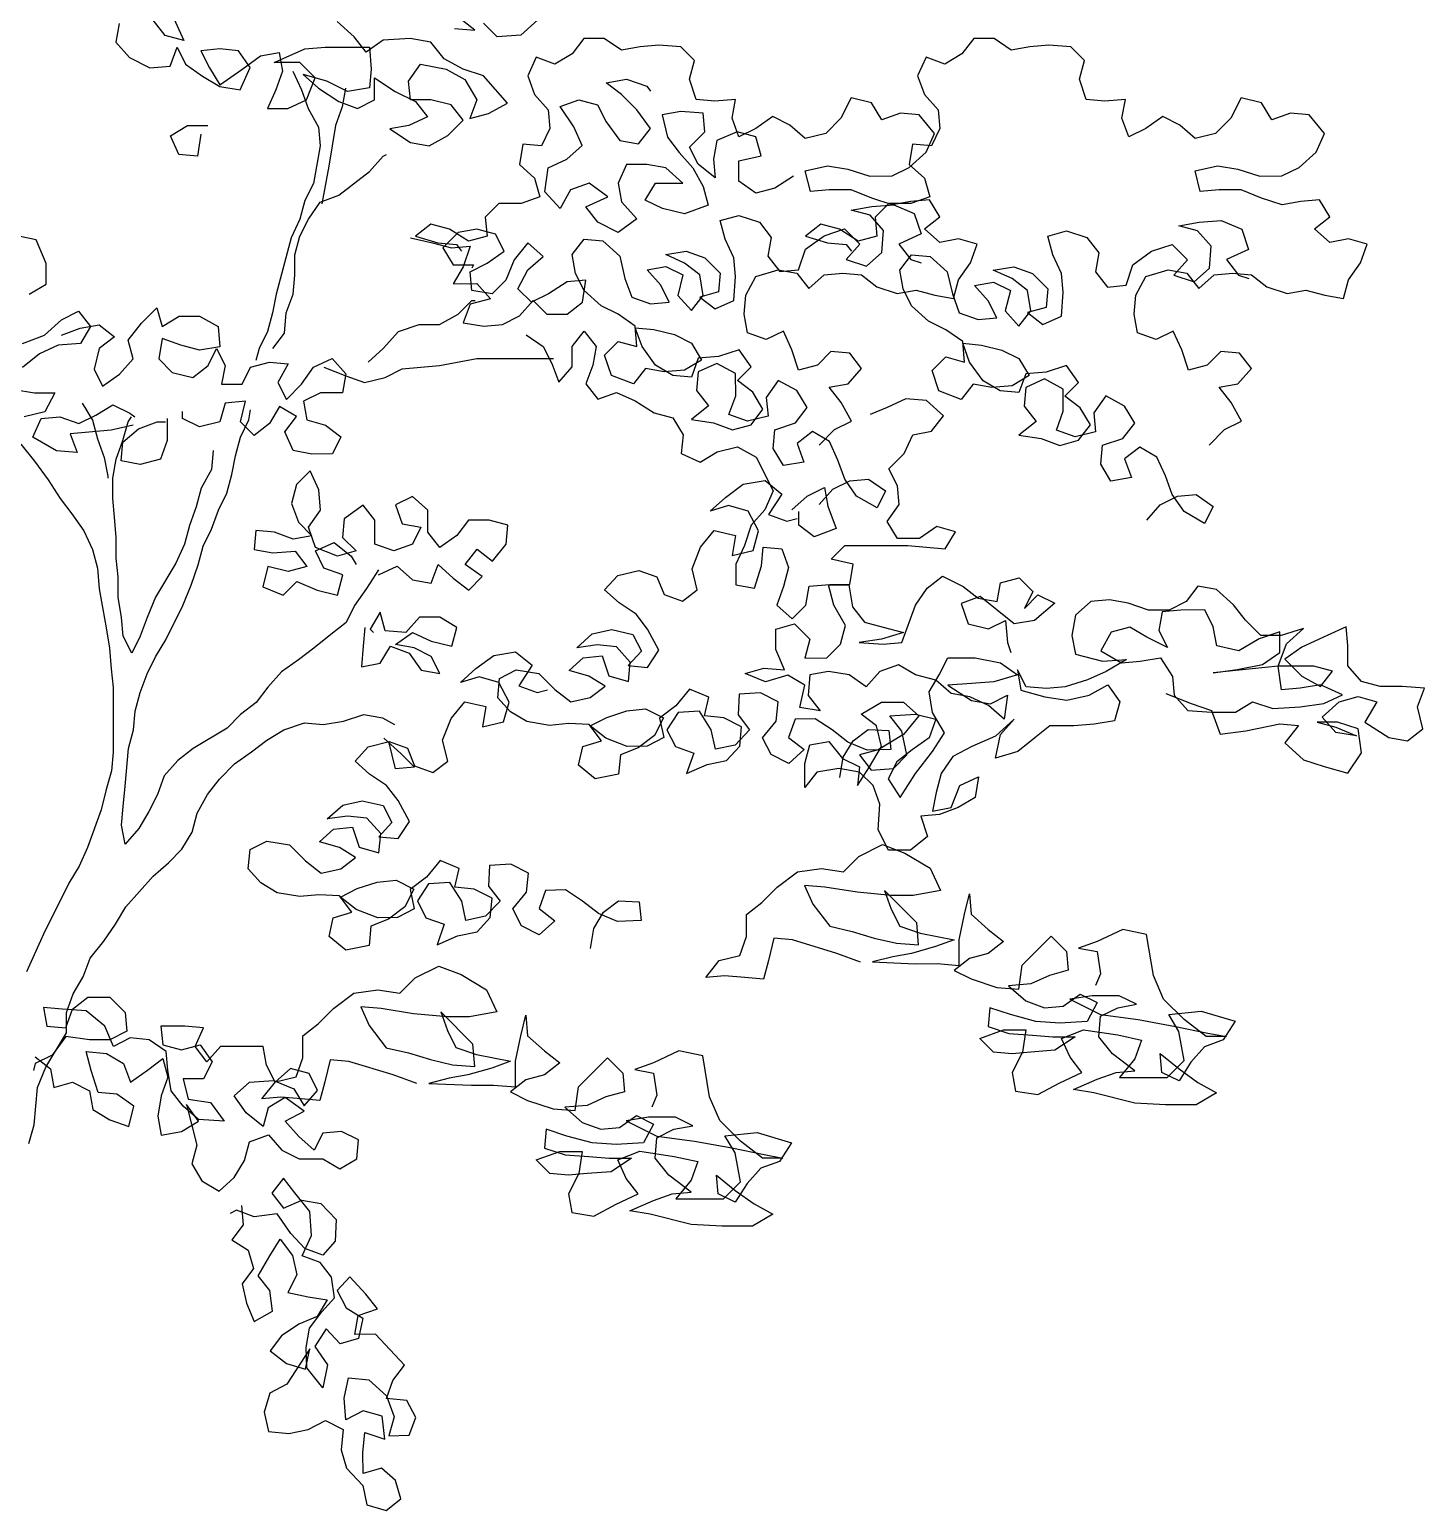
# Model space of a CAD drawing. Extents: x -152 to 3582, y 5293 to 11715.
# Drawn here: x 1895 to 3582, y 8119 to 9910 of the extents above; entities that cross this region are included whole.
import ezdxf

# ---------------------------------------------------------------- set-up
doc = ezdxf.new("R2010")
doc.units = 0
doc.header["$LTSCALE"] = 150
doc.header["$MEASUREMENT"] = 0
doc.layers.get('0').update_dxf_attribs({"linetype": 'CONTINUOUS'})

msp = doc.modelspace()

# ---------------------------------------------------------------- linework, layer by layer
for points in [[(2003.1, 9917.6), (1999, 9894.9), (2015.5, 9876.4), (2040.2, 9864), (2064.9, 9866.1), (2073.1, 9888.8), (2083.4, 9868.2), (2104, 9853.8), (2124.6, 9841.5), (2149.4, 9837.4), (2161.7, 9864.2), (2147.2, 9884.7), (2124.6, 9886.8), (2101.9, 9884.7), (2112.3, 9864.1), (2124.6, 9843.5), (2151.4, 9862.1), (2174, 9878.6), (2196.7, 9882.7), (2200.8, 9860.1), (2192.6, 9837.4), (2182.3, 9814.8), (2207, 9814.8), (2229.7, 9825.1), (2240, 9851.9), (2221.4, 9870.4), (2190.5, 9870.4), (2227.6, 9886.9), (2252.3, 9889), (2305.8, 9889), (2307.9, 9862.2), (2305.9, 9839.6), (2279.1, 9835.4), (2254.4, 9847.8), (2225.5, 9856), (2244.1, 9839.5), (2268.8, 9823.1), (2291.5, 9814.9), (2312.1, 9825.2), (2312, 9851.9), (2336.8, 9835.5), (2361.5, 9823.2), (2375.9, 9804.6), (2353.3, 9794.3), (2330.6, 9790.2), (2355.3, 9773.7), (2378, 9769.6), (2400.6, 9782), (2419.2, 9800.6), (2404.7, 9819.1), (2380, 9825.2), (2355.3, 9825.2), (2353.2, 9847.9), (2367.6, 9868.5), (2398.5, 9862.3), (2421.2, 9850), (2435.6, 9825.3), (2427.4, 9802.6), (2450, 9808.8), (2472.7, 9821.2), (2443.8, 9854.1), (2419.1, 9862.3), (2396.4, 9874.7), (2379.9, 9895.2), (2355.2, 9899.3), (2322.3, 9897.3), (2301.7, 9882.8), (2287.3, 9901.3), (2266.7, 9919.9)], [(2069, 9923.8), (2081.3, 9897), (2058.7, 9903.2), (2044.2, 9921.7)], [(2408.8, 9911.7), (2433.5, 9909.7), (2414.9, 9924.1)], [(2509.7, 9922.1), (2489.1, 9903.6), (2460.3, 9901.5), (2443.8, 9918)], [(2849.9, 9407.6), (2868.4, 9426.2), (2889, 9436.5), (2876.7, 9459.1), (2862.2, 9477.6), (2884.9, 9481.8), (2901.3, 9500.3), (2886.9, 9518.8), (2864.2, 9520.9), (2847.8, 9504.4), (2825.1, 9498.2), (2816.9, 9522.9), (2806.6, 9545.5), (2786, 9535.2), (2763.3, 9543.4), (2759.2, 9566.1), (2761.2, 9588.8), (2773.5, 9611.4), (2800.3, 9619.7), (2823, 9615.6), (2837.4, 9597.1), (2855.9, 9613.6), (2878.6, 9615.6), (2901.2, 9613.6), (2919.8, 9599.2), (2944.5, 9591), (2967.1, 9595.1), (2989.8, 9589), (3012.5, 9584.9), (3018.6, 9607.5), (3033, 9628.1), (3041.2, 9650.8), (3018.6, 9656.9), (2995.9, 9652.8), (2977.4, 9669.3), (2995.9, 9683.7), (2983.5, 9704.3), (2960.9, 9702.2), (2938.2, 9698.1), (2913.5, 9706.3), (2888.8, 9716.5), (2862, 9716.5), (2839.3, 9714.4), (2833.1, 9739.2), (2859.9, 9745.4), (2884.6, 9741.3), (2911.4, 9733), (2938.2, 9733.1), (2958.8, 9743.4), (2979.3, 9761.9), (2989.6, 9784.6), (2971.1, 9807.2), (2948.4, 9809.3), (2925.8, 9801), (2913.4, 9821.6), (2888.7, 9827.8), (2876.3, 9803), (2857.8, 9784.5), (2833.1, 9778.3), (2814.6, 9794.7), (2794, 9805), (2773.4, 9790.6), (2752.8, 9780.3), (2744.5, 9802.9), (2748.6, 9825.6), (2723.9, 9823.5), (2701.3, 9825.5), (2693, 9850.2), (2699.2, 9872.9), (2682.7, 9889.3), (2655.9, 9891.4), (2633.3, 9889.3), (2610.6, 9885.2), (2590, 9899.6), (2565.3, 9899.5), (2550.9, 9881), (2530.3, 9868.6), (2507.6, 9876.8), (2497.4, 9854.2), (2505.6, 9831.5), (2522.1, 9813), (2524.2, 9790.4), (2513.9, 9769.7), (2491.3, 9771.8), (2487.2, 9747.1), (2505.7, 9730.6), (2511.9, 9708), (2489.3, 9699.7), (2462.5, 9699.7), (2446, 9683.2), (2448.1, 9660.5), (2425.5, 9654.3), (2402.8, 9668.7), (2380.1, 9674.9), (2361.6, 9660.5), (2388.4, 9652.2), (2411.1, 9650.2), (2417.2, 9642)], [(3321.7, 9407.6), (3340.2, 9426.2), (3360.8, 9436.5), (3348.4, 9459.1), (3334, 9477.6), (3356.6, 9481.8), (3373.1, 9500.3), (3358.6, 9518.8), (3336, 9520.9), (3319.5, 9504.4), (3296.9, 9498.2), (3288.6, 9522.9), (3278.3, 9545.5), (3257.7, 9535.2), (3235.1, 9543.4), (3230.9, 9566.1), (3233, 9588.8), (3245.3, 9611.4), (3272.1, 9619.7), (3294.7, 9615.6), (3309.2, 9597.1), (3327.7, 9613.6), (3350.3, 9615.6), (3373, 9613.6), (3391.5, 9599.2), (3416.2, 9591), (3438.9, 9595.1), (3461.6, 9589), (3484.2, 9584.9), (3490.4, 9607.5), (3504.8, 9628.1), (3513, 9650.8), (3490.3, 9656.9), (3467.7, 9652.8), (3449.1, 9669.3), (3467.6, 9683.7), (3455.3, 9704.3), (3432.6, 9702.2), (3410, 9698.1), (3385.2, 9706.3), (3360.5, 9716.5), (3333.8, 9716.5), (3311.1, 9714.4), (3304.9, 9739.2), (3331.7, 9745.4), (3356.4, 9741.3), (3383.2, 9733), (3409.9, 9733.1), (3430.5, 9743.4), (3451.1, 9761.9), (3461.4, 9784.6), (3442.8, 9807.2), (3420.2, 9809.3), (3397.5, 9801), (3385.1, 9821.6), (3360.4, 9827.8), (3348.1, 9803), (3329.6, 9784.5), (3304.9, 9778.3), (3286.3, 9794.7), (3265.7, 9805), (3245.1, 9790.6), (3224.6, 9780.3), (3216.3, 9802.9), (3220.4, 9825.6), (3195.7, 9823.5), (3173, 9825.5), (3164.8, 9850.2), (3170.9, 9872.9), (3154.4, 9889.3), (3127.7, 9891.4), (3105, 9889.3), (3082.4, 9885.2), (3061.8, 9899.6), (3037, 9899.5), (3022.6, 9881), (3002.1, 9868.6), (2979.4, 9876.8), (2969.1, 9854.2), (2977.4, 9831.5), (2993.9, 9813), (2996, 9790.4), (2985.7, 9769.7), (2963, 9771.8), (2958.9, 9747.1), (2977.5, 9730.6), (2983.7, 9708), (2961, 9699.7), (2934.3, 9699.7), (2917.8, 9683.2), (2919.9, 9660.5), (2897.2, 9654.3), (2874.6, 9668.7), (2851.9, 9674.9), (2833.4, 9660.5), (2860.2, 9652.2), (2882.8, 9650.2), (2889, 9642)], [(2213.2, 9860.1), (2223.5, 9837.4), (2231.7, 9814.8), (2244.1, 9792.2), (2246.2, 9769.5), (2238, 9724.2), (2227.7, 9703.6), (2221.6, 9680.9), (2211.3, 9658.3), (2192.8, 9590.3), (2188.7, 9567.6), (2182.6, 9545), (2172.3, 9524.4), (2168.2, 9510)], [(2277, 9839.5), (2272.9, 9816.9), (2264.7, 9794.2), (2256.5, 9744.8), (2248.3, 9699.5)], [(2818.7, 9733), (2796.1, 9718.5), (2773.5, 9712.3), (2752.8, 9726.7), (2752.8, 9751.4), (2779.6, 9757.6), (2773.4, 9780.3), (2750.7, 9786.4), (2726, 9776.1), (2721.9, 9753.5), (2724, 9730.8), (2703.4, 9747.3), (2693.1, 9767.9), (2711.6, 9786.4), (2709.5, 9809.1), (2682.7, 9811.1), (2660.1, 9807), (2666.3, 9780.2), (2680.7, 9761.7), (2697.2, 9743.1), (2709.6, 9720.5), (2715.8, 9697.9), (2687, 9687.5), (2660.2, 9693.7), (2639.6, 9704), (2651.9, 9724.6), (2684.9, 9724.6), (2664.3, 9743.1), (2641.6, 9747.2), (2616.9, 9747.2), (2606.6, 9724.5), (2610.8, 9701.9), (2629.3, 9681.3), (2606.7, 9664.8), (2582, 9677.1), (2567.5, 9695.7), (2594.3, 9708), (2571.6, 9724.5), (2549, 9716.2), (2536.6, 9693.6), (2518.1, 9714.1), (2522.2, 9743), (2544.8, 9753.3), (2563.3, 9769.8), (2553, 9792.4), (2536.5, 9817.1), (2559.2, 9825.4), (2581.8, 9819.2), (2592.1, 9798.7), (2608.6, 9776), (2631.3, 9771.9), (2645.7, 9790.5), (2629.2, 9813.1), (2610.7, 9831.6), (2592.1, 9846), (2616.8, 9850.2), (2641.5, 9841.9), (2645.7, 9835.8)], [(2102, 9783.8), (2097.9, 9757), (2075.3, 9759.1), (2065, 9781.7), (2085.6, 9794.1), (2110.3, 9794.1)], [(2188.8, 9524.4), (2203.2, 9542.9), (2205.2, 9567.6), (2213.4, 9590.3), (2215.5, 9613), (2215.4, 9637.7), (2221.6, 9660.3), (2231.9, 9680.9), (2246.3, 9701.5), (2268.9, 9709.8), (2306, 9738.7), (2322.4, 9757.2), (2326.5, 9759.3)], [(2850, 9335.5), (2866.5, 9354.1), (2887, 9364.4), (2909.7, 9366.5), (2930.3, 9352.1), (2920, 9331.5), (2895.3, 9345.9), (2880.9, 9366.4), (2872.6, 9389.1), (2862.3, 9411.7), (2841.7, 9424.1), (2823.2, 9409.6), (2831.4, 9387), (2806.7, 9382.9), (2794.3, 9403.4), (2796.4, 9426.1), (2821.1, 9434.4), (2835.5, 9452.9), (2823.1, 9473.5), (2800.4, 9485.8), (2786, 9465.2), (2788.1, 9442.6), (2763.4, 9436.4), (2740.7, 9444.6), (2749, 9467.2), (2748.9, 9494), (2726.3, 9506.3), (2703.6, 9496), (2701.6, 9473.4), (2716, 9454.9), (2695.4, 9438.4), (2722.2, 9434.3), (2744.9, 9426), (2767.5, 9432.2), (2781.9, 9450.8), (2769.6, 9471.4), (2751, 9485.8), (2767.5, 9502.3), (2753, 9522.8), (2728.3, 9514.6), (2703.6, 9512.5), (2695.4, 9489.8), (2672.7, 9491.9), (2652.1, 9504.2), (2635.6, 9526.9), (2627.4, 9549.5), (2650, 9547.5), (2674.8, 9541.3), (2695.4, 9531), (2707.7, 9510.4), (2687.2, 9498.1), (2662.4, 9496), (2639.8, 9500.1), (2625.4, 9481.5), (2598.6, 9491.8), (2590.3, 9516.5), (2606.8, 9533), (2629.5, 9526.8), (2627.4, 9551.6), (2606.8, 9566), (2586.2, 9576.2), (2565.6, 9594.7), (2555.2, 9615.3), (2551.1, 9638), (2565.5, 9656.5), (2588.2, 9654.5), (2608.8, 9636), (2615, 9609.2), (2623.2, 9586.6), (2645.9, 9578.3), (2668.5, 9580.4), (2658.2, 9601), (2641.7, 9619.5), (2664.4, 9623.7), (2685, 9613.4), (2678.8, 9588.7), (2695.3, 9570.2), (2709.7, 9588.7), (2705.6, 9613.4), (2687, 9627.8), (2664.4, 9638.1), (2689.1, 9642.2), (2711.7, 9634), (2730.3, 9615.5), (2728.3, 9592.8), (2705.6, 9586.6), (2724.2, 9572.2), (2746.8, 9582.6), (2748.8, 9611.4), (2746.8, 9634), (2736.4, 9656.7), (2730.2, 9679.3), (2752.9, 9685.5), (2777.6, 9677.3), (2792, 9658.8), (2787.9, 9636.1), (2802.4, 9617.6), (2825, 9619.7), (2833.2, 9644.4), (2855.9, 9660.9), (2880.6, 9669.2), (2899.1, 9650.7), (2882.7, 9632.1), (2907.4, 9623.9), (2925.9, 9640.4), (2927.9, 9667.2), (2911.5, 9685.7), (2888.8, 9691.8), (2913.5, 9696), (2940.3, 9698.1), (2965, 9687.8), (2973.3, 9663.1), (2946.5, 9650.7), (2960.9, 9632.2), (2973.3, 9628.1)], [(3246.3, 9316.7), (3262.7, 9335.2), (3283.3, 9345.6), (3306, 9347.6), (3326.6, 9333.2), (3316.3, 9312.6), (3291.6, 9327), (3277.1, 9347.6), (3268.9, 9370.3), (3258.6, 9392.9), (3237.9, 9405.2), (3219.4, 9390.8), (3227.7, 9368.2), (3203, 9364), (3190.6, 9384.6), (3192.6, 9407.3), (3217.3, 9415.5), (3231.7, 9434.1), (3219.4, 9454.6), (3196.7, 9467), (3182.3, 9446.4), (3184.4, 9423.7), (3159.7, 9417.5), (3137, 9425.7), (3145.2, 9448.4), (3145.2, 9475.2), (3122.5, 9487.5), (3099.9, 9477.2), (3097.9, 9454.5), (3112.3, 9436), (3091.7, 9419.5), (3118.5, 9415.4), (3141.2, 9407.2), (3163.8, 9413.4), (3178.2, 9432), (3165.8, 9452.5), (3147.3, 9466.9), (3163.7, 9483.4), (3149.3, 9504), (3124.6, 9495.7), (3099.9, 9493.7), (3091.7, 9471), (3069, 9473), (3048.4, 9485.4), (3031.9, 9508), (3023.7, 9530.7), (3046.3, 9528.6), (3071, 9522.5), (3091.6, 9512.2), (3104, 9491.6), (3083.4, 9479.2), (3058.7, 9477.2), (3036.1, 9481.2), (3021.7, 9462.7), (2994.9, 9473), (2986.6, 9497.7), (3003.1, 9514.2), (3025.7, 9508), (3023.7, 9532.7), (3003.1, 9547.1), (2982.4, 9557.4), (2961.8, 9575.9), (2951.5, 9596.5), (2947.4, 9619.1), (2961.8, 9637.7), (2984.4, 9635.7), (3005, 9617.1), (3011.2, 9590.4), (3019.5, 9567.7), (3042.2, 9559.5), (3064.8, 9561.6), (3054.5, 9582.2), (3038, 9600.7), (3060.7, 9604.8), (3081.3, 9594.6), (3075.1, 9569.8), (3091.6, 9551.3), (3106, 9569.9), (3101.9, 9594.6), (3083.3, 9609), (3060.6, 9619.2), (3085.4, 9623.4), (3108, 9615.2), (3126.6, 9596.7), (3124.5, 9574), (3101.9, 9567.8), (3120.4, 9553.4), (3143.1, 9563.7), (3145.1, 9592.6), (3143, 9615.2), (3132.7, 9637.8), (3126.5, 9660.5), (3149.2, 9666.7), (3173.9, 9658.5), (3188.3, 9640), (3184.2, 9617.3), (3198.6, 9598.8), (3221.3, 9600.9), (3229.5, 9625.6), (3252.1, 9642.1), (3276.9, 9650.3), (3295.4, 9631.8), (3278.9, 9613.3), (3303.7, 9605.1), (3322.2, 9621.5), (3324.2, 9648.3), (3307.7, 9666.8), (3285.1, 9673), (3309.8, 9677.1), (3336.5, 9679.2), (3361.3, 9668.9), (3369.5, 9644.2), (3342.8, 9631.9), (3357.2, 9613.3), (3369.6, 9609.2)], [(1894.2, 9590), (1914.8, 9602.4), (1914.8, 9627.1), (1902.4, 9655.9), (1873.6, 9662.1)], [(2355.5, 9658.4), (2382.2, 9652.2), (2404.9, 9646.1), (2427.5, 9648.2), (2419.3, 9623.4), (2407, 9602.8), (2435.8, 9602.9), (2452.3, 9584.3), (2427.6, 9578.1), (2419.4, 9555.5), (2444.1, 9551.4), (2466.8, 9553.5), (2487.3, 9563.8), (2503.8, 9582.3), (2520.3, 9565.9), (2545, 9565.9), (2563.5, 9580.3), (2567.6, 9607.1), (2545, 9605), (2522.3, 9590.6), (2501.7, 9580.3), (2485.2, 9596.7), (2497.6, 9619.4), (2516.1, 9635.9), (2497.6, 9652.3), (2481.1, 9631.7), (2470.8, 9607), (2454.4, 9590.5), (2429.6, 9594.6), (2427.6, 9617.3), (2448.2, 9627.6), (2468.7, 9642), (2458.4, 9662.6), (2435.8, 9668.8), (2413.1, 9664.6), (2394.6, 9646.1), (2407, 9625.5), (2431.7, 9625.5), (2429.6, 9621.4)], [(1886, 9530.3), (1912.8, 9540.6), (1933.4, 9559.2), (1954, 9569.5), (1968.4, 9551), (1956.1, 9530.4), (1929.3, 9528.3), (1906.6, 9518), (1886.1, 9501.5)], [(1933.4, 9540.6), (1956, 9548.9), (1978.7, 9553), (1997.2, 9538.6), (1978.7, 9524.2), (1972.6, 9499.5), (1982.9, 9478.9), (2003.5, 9493.3), (2019.9, 9511.9), (2013.7, 9534.5), (2030.2, 9555.1), (2048.7, 9573.7), (2054.9, 9551), (2075.5, 9563.4), (2100.2, 9563.4), (2122.8, 9551.1), (2124.9, 9526.4), (2100.2, 9522.2), (2077.6, 9528.4), (2054.9, 9536.6), (2050.8, 9511.9), (2067.3, 9495.4), (2092, 9489.3), (2110.5, 9503.7), (2120.8, 9524.3), (2131.1, 9503.7), (2127, 9481.1), (2151.7, 9481.1), (2162, 9501.7), (2184.7, 9507.9), (2207.3, 9505.9), (2195, 9483.2), (2205.3, 9462.6), (2223.8, 9481.2), (2238.2, 9501.8), (2260.9, 9512.1), (2277.3, 9493.6), (2273.2, 9470.9), (2246.5, 9470.9), (2225.9, 9460.6), (2230, 9437.9), (2252.7, 9431.8), (2271.2, 9417.4), (2261, 9396.8), (2236.2, 9396.7), (2213.6, 9400.8), (2203.3, 9423.5), (2217.7, 9442), (2197.1, 9454.4), (2184.7, 9433.8), (2166.2, 9419.3), (2149.7, 9435.8), (2155.9, 9460.5), (2131.2, 9458.4), (2125, 9435.8), (2100.3, 9429.6), (2079.7, 9439.9), (2079.7, 9448.1)], [(2304.1, 9508), (2322.6, 9524.5), (2341.1, 9545.1), (2365.8, 9553.4), (2390.6, 9553.4), (2413.2, 9565.8), (2429.7, 9582.3), (2433.8, 9582.3)], [(2495.6, 9541.1), (2516.2, 9526.7), (2526.5, 9506.2), (2534.8, 9483.5), (2551.2, 9502.1), (2551.2, 9526.8), (2565.6, 9545.3), (2580, 9526.8), (2575.9, 9504.1), (2567.7, 9481.5), (2582.2, 9463), (2604.8, 9471.2), (2627.5, 9460.9), (2650.1, 9446.6), (2672.8, 9440.4), (2685.2, 9419.8), (2683.1, 9397.2), (2705.8, 9386.9), (2726.4, 9399.3), (2751.1, 9405.5), (2773.7, 9393.1), (2794.4, 9352), (2784.1, 9329.3), (2767.6, 9310.7), (2759.4, 9286), (2749.2, 9263.4), (2749.2, 9238.6), (2771.8, 9234.6), (2780, 9261.3), (2782.1, 9284), (2804.7, 9281.9), (2813, 9259.3), (2806.8, 9236.6), (2798.6, 9214), (2817.2, 9197.5), (2833.6, 9214), (2837.7, 9236.7), (2862.4, 9238.8), (2887.2, 9238.8), (2891.2, 9263.5), (2864.5, 9269.6), (2880.9, 9286.1), (2957.1, 9286.2), (3002.4, 9282.1), (3014.8, 9302.7), (2992.1, 9308.9), (2971.5, 9294.5), (2944.8, 9294.4), (2932.4, 9315), (2946.8, 9335.6), (2944.7, 9358.3), (2934.4, 9378.9), (2952.9, 9397.4), (2963.2, 9420.1), (2985.8, 9424.2), (3000.2, 9442.8), (2979.6, 9461.3), (2954.9, 9463.3), (2932.3, 9453), (2911.7, 9444.7)], [(2250.6, 9501.8), (2277.3, 9491.5), (2300, 9483.3), (2324.7, 9489.5), (2345.3, 9499.8), (2390.6, 9504), (2435.9, 9512.3), (2528.6, 9512.3)], [(1875.8, 9474.7), (1900.5, 9470.6), (1925.2, 9470.6), (1912.9, 9447.9), (1888.2, 9441.7)], [(2020, 9431.6), (1993.2, 9425.4), (1943.8, 9421.2), (1952.1, 9398.5), (1927.3, 9400.6), (1898.5, 9417), (1908.8, 9439.7), (1931.4, 9441.8), (1954.1, 9433.6), (1974.7, 9443.9), (1995.2, 9456.3), (2015.9, 9446), (2022, 9441.9)], [(1958.2, 9458.3), (1970.6, 9437.7), (1976.8, 9415), (1985, 9392.4), (1989.1, 9369.8), (1989.2, 9367.7)], [(2116.8, 9400.8), (2114.8, 9378.1), (2102.4, 9355.4), (2096.3, 9332.8), (2088.1, 9310.1), (2081.9, 9287.5), (2071.6, 9264.8), (2046.9, 9223.6), (2036.7, 9198.9), (2028.5, 9176.2), (2018.2, 9155.6), (2007.9, 9176.2), (2005.8, 9198.8), (2001.6, 9223.5), (2001.6, 9248.3), (1999.5, 9270.9), (1999.5, 9295.6), (1997.4, 9320.3), (1995.4, 9343), (1995.3, 9367.7), (1999.4, 9390.4), (2007.6, 9413), (2013.8, 9435.7), (2017.9, 9441.9)], [(2316.7, 9256.8), (2302.3, 9234.1), (2287.9, 9213.5), (2277.6, 9192.9), (2259.1, 9178.5), (2238.5, 9162), (2220, 9147.6), (2199.4, 9133.1), (2183, 9114.6), (2168.6, 9096), (2150, 9081.6), (2133.6, 9065.1), (2092.4, 9040.3), (2073.9, 9025.9), (2057.4, 9007.4), (2049.2, 8984.7), (2038.9, 8964.1), (2026.6, 8943.5), (2010.2, 8924.9), (2006, 8947.6), (2008, 8970.3), (2010.1, 8995), (2014.2, 9040.3), (2020.3, 9062.9), (2022.4, 9085.6), (2028.5, 9108.2), (2036.7, 9130.9), (2047, 9151.5), (2059.3, 9172.1), (2079.9, 9213.3), (2090.2, 9238), (2098.4, 9262.8), (2104.6, 9285.4), (2114.8, 9306), (2123, 9328.7), (2133.3, 9349.3), (2139.5, 9371.9), (2143.6, 9394.6), (2149.7, 9417.3), (2160, 9437.9), (2162.1, 9450.2)], [(2061.2, 9439.8), (2061.2, 9413.1), (2053, 9390.4), (2028.3, 9384.2), (2005.6, 9388.3), (2007.6, 9411), (2026.2, 9427.4), (2048.8, 9435.7), (2059.1, 9435.7)], [(1884.1, 9408.8), (1900.6, 9388.2), (1917.1, 9365.6), (1931.5, 9342.9), (1945.9, 9324.4), (1960.4, 9303.8), (1970.7, 9281.2), (1976.9, 9258.5), (1979, 9233.8), (1983.1, 9209.1), (1987.3, 9186.5), (1991.4, 9161.8), (1993.5, 9137), (1995.6, 9114.4), (1995.6, 9036.1), (1993.6, 9013.5), (1987.4, 8990.8), (1981.3, 8966.1), (1964.8, 8920.8), (1954.6, 8898.1), (1942.2, 8877.5), (1911.4, 8815.7), (1890.8, 8770.4)], [(2316.7, 9250.6), (2339.3, 9260.9), (2357.9, 9244.5), (2380.5, 9240.4), (2388.8, 9263), (2407.3, 9246.6), (2425.9, 9232.2), (2442.3, 9248.7), (2421.7, 9263.1), (2436.1, 9281.6), (2454.7, 9267.2), (2471.1, 9287.8), (2473.2, 9310.5), (2450.5, 9316.6), (2425.8, 9316.6), (2411.4, 9298.1), (2390.8, 9283.6), (2376.4, 9302.1), (2376.3, 9328.9), (2357.8, 9345.4), (2337.2, 9335.1), (2345.5, 9312.4), (2368.1, 9308.3), (2357.9, 9287.7), (2335.2, 9279.5), (2312.5, 9287.7), (2312.5, 9316.5), (2298.1, 9335), (2275.4, 9318.5), (2273.4, 9295.9), (2289.9, 9279.4), (2267.3, 9273.2), (2240.5, 9283.5), (2232.2, 9308.2), (2246.6, 9328.8), (2244.5, 9353.5), (2234.2, 9376.2), (2217.7, 9359.7), (2211.6, 9337), (2219.8, 9314.4), (2236.3, 9297.9), (2213.7, 9293.8), (2191, 9302), (2168.4, 9304), (2166.3, 9281.4), (2189, 9277.3), (2215.8, 9279.3), (2230.2, 9260.8), (2207.5, 9254.6), (2182.8, 9260.8), (2176.7, 9236.1), (2201.4, 9225.8), (2217.9, 9242.3), (2242.6, 9232), (2267.3, 9225.9), (2273.5, 9250.6), (2250.8, 9258.8), (2240.5, 9279.4), (2263.1, 9289.7), (2283.7, 9273.2), (2289.9, 9262.9)], [(2875.1, 9005.5), (2879.1, 9030), (2891, 9049.7), (2909.1, 9063.5), (2934.2, 9062.3), (2936.5, 9039.4), (2907.9, 9038.4), (2884.7, 9048.1), (2865.7, 9062.9), (2844.9, 9076.5), (2820.8, 9076), (2812.9, 9053.9), (2831.9, 9039.1), (2813.2, 9022.5), (2791.8, 9033.3), (2781.4, 9053.5), (2797.9, 9073.7), (2800.2, 9097.1), (2778.8, 9107.9), (2753, 9106.2), (2751.8, 9081.1), (2765.7, 9063.1), (2748.1, 9044.6), (2724.5, 9039.5), (2719.4, 9063), (2705.1, 9085.7), (2679.3, 9084), (2665.7, 9063.2), (2676.1, 9043), (2698.1, 9035), (2689.5, 9010.1), (2714.4, 9020.9), (2737.9, 9026), (2753.8, 9043.3), (2756.1, 9066.7), (2734.6, 9077.5), (2711.2, 9079.8), (2716.4, 9102.5), (2693.2, 9112.3), (2676.7, 9092.1), (2656.9, 9077.1), (2662, 9053.6), (2641.8, 9043.2), (2617.8, 9042.7), (2591.7, 9053), (2572.7, 9067.8), (2592.9, 9078.1), (2617.1, 9086.1), (2640, 9088.4), (2661.5, 9077.6), (2650.7, 9056.2), (2630.9, 9041.2), (2609.5, 9032.6), (2607.2, 9009.2), (2579.1, 9003.6), (2558.9, 9020.1), (2564.1, 9042.9), (2586.5, 9049.7), (2571.6, 9069.5), (2546.5, 9070.7), (2523.6, 9068.4), (2496.3, 9073.1), (2476.5, 9085), (2461, 9101.9), (2463.3, 9125.3), (2483.5, 9135.7), (2510.8, 9131), (2530.3, 9111.7), (2549.4, 9096.9), (2573, 9102.1), (2591, 9115.9), (2571.3, 9127.8), (2547.5, 9134.7), (2564.4, 9150.3), (2587.3, 9152.6), (2595.3, 9128.4), (2619.1, 9121.5), (2621.4, 9144.9), (2604.7, 9163.6), (2581.4, 9165.8), (2556.7, 9162.4), (2575.4, 9179.1), (2599, 9184.3), (2624.5, 9178.5), (2634.9, 9158.2), (2619, 9140.9), (2642.4, 9138.6), (2656.1, 9159.4), (2642.4, 9184.9), (2628.6, 9203), (2607.8, 9216.6), (2590.4, 9232.5), (2606.3, 9249.8), (2631.6, 9256), (2653.7, 9248.1), (2662.3, 9226.7), (2684.4, 9218.7), (2702.4, 9232.6), (2696.2, 9257.9), (2706.5, 9283.9), (2723, 9304.1), (2748.6, 9298.3), (2744.6, 9273.8), (2769.9, 9280.1), (2776.7, 9303.9), (2764.2, 9327.6), (2740.3, 9334.5), (2717.9, 9327.6), (2736.6, 9344.3), (2758.1, 9360.3), (2784.5, 9364.8), (2804.7, 9348.3), (2788.6, 9323.6), (2810.7, 9315.6), (2823.4, 9318.7)], [(2817, 9329.3), (2835.6, 9345.8), (2856.2, 9356.1), (2860.3, 9333.5), (2870.6, 9306.7), (2843.9, 9296.4), (2825.3, 9310.8), (2825.3, 9327.3)], [(3269.2, 9107.1), (3300.1, 9094.8), (3324.8, 9086.6), (3335.1, 9057.7), (3366, 9061.9), (3407.2, 9070.2), (3429.8, 9068.1), (3413.4, 9047.5), (3436.1, 9026.9), (3460.8, 9018.7), (3489.6, 9010.5), (3506.1, 9035.2), (3501.9, 9064.1), (3477.2, 9072.3), (3452.5, 9072.3), (3475.1, 9066.1), (3499.9, 9055.8), (3475.2, 9059.9), (3458.7, 9078.4), (3479.2, 9097), (3501.9, 9103.2), (3524.5, 9097), (3510.1, 9072.3), (3539, 9053.8), (3561.7, 9049.7), (3580.2, 9064.1), (3574, 9090.9), (3582.2, 9113.6), (3555.4, 9115.6), (3528.6, 9115.6), (3506, 9121.7), (3489.5, 9140.3), (3489.5, 9165), (3487.4, 9187.6), (3464.7, 9177.3), (3433.9, 9162.9), (3413.3, 9148.4), (3433.9, 9127.8), (3456.6, 9115.5), (3471, 9134.1), (3448.3, 9140.2), (3405.1, 9140.2), (3326.8, 9131.9), (3355.6, 9136), (3386.5, 9142.2), (3407.1, 9156.7), (3407.1, 9181.4), (3382.4, 9173.1), (3357.7, 9158.7), (3330.9, 9164.8), (3326.8, 9187.5), (3316.4, 9208.1), (3287.6, 9208), (3265, 9205.9), (3260.9, 9183.3), (3271.2, 9162.7), (3246.5, 9175), (3225.9, 9187.4), (3203.2, 9181.2), (3190.9, 9158.5), (3215.6, 9144.1), (3238.2, 9146.2), (3263, 9150.3), (3277.4, 9127.7), (3279.5, 9105.1), (3296, 9086.5), (3324.8, 9084.5), (3353.6, 9084.5), (3374.2, 9096.9), (3398.9, 9088.7), (3431.9, 9090.8), (3460.7, 9094.9), (3483.3, 9105.2), (3456.6, 9117.6), (3431.9, 9113.4), (3409.2, 9111.3), (3405.1, 9140.2), (3415.3, 9167), (3435.9, 9185.5), (3409.1, 9177.2), (3384.4, 9177.2), (3365.9, 9195.7), (3351.4, 9214.3), (3330.8, 9232.8), (3308.2, 9236.9), (3293.8, 9218.3), (3273.2, 9208), (3248.5, 9208), (3223.8, 9216.2), (3201.1, 9220.3), (3178.5, 9218.2), (3159.9, 9201.7), (3155.8, 9177), (3160, 9154.4), (3192.9, 9146.2), (3221.8, 9148.2), (3197.1, 9133.8), (3174.4, 9123.5), (3147.7, 9115.2), (3125, 9113.1), (3100.3, 9115.2), (3090, 9135.8), (3094.1, 9111.1), (3123, 9102.8), (3149.7, 9098.8), (3176.5, 9105), (3199.1, 9117.3), (3213.6, 9096.8), (3207.4, 9074.1), (3182.7, 9070), (3158, 9067.9), (3129.2, 9067.8), (3110.7, 9053.4), (3090.1, 9036.9), (3063.3, 9028.7), (3069.5, 9057.5), (3085.9, 9076), (3063.3, 9055.4), (3034.5, 9043), (3011.8, 9030.7), (2997.4, 9010.1), (2991.3, 8987.4), (2987.2, 8964.7), (3009.8, 8968.9), (3020.1, 8995.7), (3042.7, 9006), (3038.6, 8981.3), (3018.1, 8968.9), (2995.4, 8960.6), (2972.8, 8958.6), (2981, 8933.9), (2960.4, 8917.4), (2933.7, 8917.3), (2921.3, 8942), (2923.3, 8972.9), (2915.1, 8995.6), (2898.6, 9012), (2873.9, 9016.1), (2847.1, 9012), (2832.7, 8993.4), (2832.7, 9022.3), (2838.8, 9044.9), (2861.5, 9049.1), (2878, 9028.5), (2898.6, 9018.2), (2896.5, 8995.6), (2910.9, 9018.2), (2925.3, 9042.9), (2919.1, 9067.7), (2900.6, 9082.1), (2925.3, 9096.5), (2952, 9096.5), (2970.6, 9080.1), (2952.1, 9057.4), (2921.2, 9038.8), (2898.6, 9032.6), (2913, 9014.1), (2939.8, 9016.2), (2956.2, 9032.7), (2950, 9061.5), (2935.6, 9080), (2966.5, 9082.1), (2991.2, 9076), (2983, 9053.3), (2962.4, 9038.9), (2943.9, 9024.4), (2933.6, 9003.8), (2948, 8981.2), (2966.5, 9010), (2987.1, 9036.8), (3001.5, 9059.5), (2987.1, 9084.2), (2982.9, 9108.9), (2995.3, 9129.5), (3005.5, 9150.1), (3038.5, 9150.1), (3069.4, 9144), (3090, 9129.6), (3061.2, 9121.3), (3034.4, 9119.2), (3005.6, 9117.2), (3034.4, 9098.6), (3057.1, 9094.5), (3077.7, 9104.9), (3073.6, 9076), (3055, 9092.5), (3032.3, 9102.8), (3009.7, 9106.9), (2991.1, 9123.3), (2966.4, 9129.5), (2945.8, 9141.8), (2923.2, 9133.6), (2906.7, 9115), (2886.1, 9129.4), (2861.4, 9133.5), (2838.7, 9129.4), (2836.7, 9104.6), (2851.1, 9086.1), (2826.4, 9090.2), (2832.6, 9117), (2812, 9129.3), (2785.2, 9121.1), (2760.5, 9131.3), (2783.1, 9137.5), (2807.8, 9135.5), (2797.5, 9160.2), (2797.5, 9184.9), (2820.2, 9191.1), (2838.7, 9172.6), (2832.5, 9149.9), (2859.3, 9150), (2875.8, 9166.5), (2881.9, 9189.1), (2867.5, 9213.8), (2861.3, 9238.5), (2886, 9238.5), (2890.2, 9211.8), (2904.6, 9193.3), (2927.2, 9187.1), (2952, 9180.9), (2925.2, 9172.7), (2898.4, 9168.5), (2927.3, 9166.5), (2949.9, 9168.6), (2966.3, 9213.9), (2980.7, 9234.5), (2999.3, 9248.9), (3024, 9236.6), (3042.5, 9222.2), (3065.2, 9218.1), (3069.3, 9240.8), (3091.9, 9247), (3108.4, 9230.5), (3098.2, 9209.9), (3114.6, 9226.4), (3135.2, 9216.1), (3110.5, 9195.5), (3085.8, 9191.4), (3044.6, 9224.3), (3021.9, 9216), (3030.2, 9191.3), (3054.9, 9185.2), (3075.5, 9195.5), (3077.6, 9168.7), (3081.7, 9156.4)], [(2300.3, 9186.8), (2298.2, 9164.1), (2296.2, 9139.4), (2318.9, 9143.5), (2331.2, 9164.1), (2353.9, 9155.9), (2368.3, 9135.3), (2390.9, 9131.2), (2380.6, 9151.8), (2360, 9162.1), (2337.4, 9166.2), (2357.9, 9180.6), (2380.6, 9170.4), (2405.3, 9164.2), (2411.5, 9186.9), (2390.9, 9199.2), (2366.2, 9199.2), (2349.7, 9180.6), (2325, 9182.7), (2318.8, 9205.3), (2306.5, 9184.7), (2310.6, 9180.6)], [(2573.2, 8798.3), (2577.2, 8822.8), (2589.1, 8842.5), (2607.2, 8856.3), (2632.3, 8855.1), (2634.6, 8832.2), (2606, 8831.2), (2582.8, 8840.9), (2563.7, 8855.7), (2542.9, 8869.3), (2518.9, 8868.8), (2511, 8846.7), (2530, 8831.9), (2511.3, 8815.2), (2489.9, 8826), (2479.5, 8846.3), (2496, 8866.5), (2498.3, 8889.8), (2476.9, 8900.6), (2451.1, 8899), (2449.9, 8873.9), (2463.8, 8855.8), (2446.2, 8837.4), (2422.6, 8832.3), (2417.5, 8855.8), (2403.2, 8878.4), (2377.4, 8876.8), (2363.8, 8856), (2374.1, 8835.7), (2396.2, 8827.8), (2387.6, 8802.8), (2412.4, 8813.7), (2436, 8818.8), (2451.8, 8836.1), (2454.1, 8859.5), (2432.7, 8870.3), (2409.3, 8872.6), (2414.4, 8895.3), (2391.3, 8905), (2374.8, 8884.9), (2355, 8869.9), (2360.1, 8846.4), (2339.9, 8836), (2315.9, 8835.5), (2289.8, 8845.8), (2270.8, 8860.6), (2291, 8870.9), (2315.2, 8878.9), (2338.1, 8881.2), (2359.6, 8870.4), (2348.7, 8848.9), (2329, 8834), (2307.6, 8825.4), (2305.3, 8802), (2277.2, 8796.4), (2257, 8812.9), (2262.1, 8835.6), (2284.6, 8842.5), (2269.7, 8862.3), (2244.5, 8863.5), (2221.6, 8861.2), (2194.3, 8865.9), (2174.6, 8877.8), (2159, 8894.7), (2161.3, 8918.1), (2181.6, 8928.4), (2208.9, 8923.8), (2228.4, 8904.4), (2247.5, 8889.7), (2271, 8894.8), (2289.1, 8908.7), (2269.4, 8920.6), (2245.5, 8927.5), (2262.5, 8943), (2285.4, 8945.3), (2293.4, 8921.1), (2317.2, 8914.3), (2319.5, 8937.6), (2302.8, 8956.3), (2279.4, 8958.6), (2254.8, 8955.2), (2273.5, 8971.9), (2297, 8977), (2322.6, 8971.3), (2333, 8951), (2317.1, 8933.7), (2340.5, 8931.4), (2354.1, 8952.2), (2340.5, 8977.7), (2326.6, 8995.7), (2305.8, 9009.4), (2288.5, 9025.2), (2304.4, 9042.6), (2329.7, 9048.8), (2351.7, 9040.8), (2360.4, 9019.5), (2382.4, 9011.5), (2400.5, 9025.3), (2394.3, 9050.6), (2404.6, 9076.7), (2421.1, 9096.8), (2446.7, 9091.1), (2442.6, 9066.6), (2467.9, 9072.8), (2474.8, 9096.7), (2462.2, 9120.4), (2438.4, 9127.3), (2416, 9120.4), (2434.7, 9137.1), (2456.2, 9153.1), (2482.6, 9157.6), (2502.7, 9141.1), (2486.7, 9116.4), (2508.8, 9108.4), (2521.4, 9111.5)], [(1893.9, 8562.4), (1900.1, 8585), (1904.2, 8630.3), (1914.4, 8655), (1939.1, 8696.3), (1939.1, 8721), (1947.3, 8743.6), (1959.6, 8764.2), (1967.9, 8786.9), (1984.3, 8807.5), (1998.7, 8828.1), (2011.1, 8848.7), (2044, 8885.8), (2062.5, 8902.3), (2078.9, 8918.8), (2091.3, 8939.4), (2097.4, 8962.1), (2109.8, 8984.7), (2124.2, 9003.3), (2142.7, 9021.8), (2163.3, 9036.3), (2181.8, 9050.7), (2202.4, 9063.1), (2227.1, 9071.3), (2249.7, 9069.3), (2274.4, 9073.4), (2299.2, 9081.7), (2321.8, 9077.6), (2336.2, 9069.4)], [(2323.1, 9052.9), (2343.7, 9034.4), (2360.2, 9017.9), (2337.5, 9015.9), (2329.2, 9048.8)], [(2900.1, 8782.1), (2871.2, 8792.4), (2817.7, 8808.8), (2795, 8810.9), (2788.8, 8784.1), (2782.7, 8761.4), (2760, 8763.5), (2735.3, 8765.5), (2712.7, 8763.4), (2729.1, 8784), (2753.8, 8790.2), (2762, 8812.9), (2762, 8839.7), (2780.5, 8854.1), (2799.1, 8872.7), (2823.8, 8891.2), (2852.6, 8895.4), (2879.4, 8891.3), (2897.9, 8909.8), (2926.7, 8924.3), (2953.5, 8914), (2984.4, 8895.5), (2996.8, 8868.7), (2963.8, 8862.5), (2937, 8862.5), (2895.9, 8866.6), (2856.7, 8872.7), (2832, 8874.7), (2842.3, 8852.1), (2862.9, 8825.4), (2889.7, 8819.2), (2916.5, 8811), (2943.3, 8804.8), (2970, 8802.8), (2968, 8829.6), (2928.8, 8868.7), (2937.1, 8846), (2947.4, 8825.4), (2972.1, 8817.2), (3013.3, 8809), (2990.6, 8800.8), (2961.8, 8792.5), (2939.2, 8788.4), (2914.5, 8782.2), (2966, 8780.1), (2992.7, 8780.2), (3019.5, 8778.1), (3019.5, 8809), (3025.6, 8839.9), (3031.8, 8864.6), (3033.9, 8839.9), (3054.5, 8821.4), (3073, 8807), (3054.5, 8792.6), (3031.8, 8786.4), (3013.3, 8771.9), (3033.9, 8761.7), (3064.8, 8751.4), (3091.6, 8749.4), (3095.7, 8778.2), (3130.7, 8813.2), (3149.2, 8794.7), (3151.3, 8772.1), (3128.7, 8765.9), (3106, 8755.6), (3079.2, 8753.5), (3099.9, 8735), (3122.5, 8726.7), (3145.2, 8728.8), (3165.7, 8743.3), (3186.3, 8733), (3174, 8710.3), (3141.1, 8708.2), (3112.2, 8710.3), (3081.3, 8718.5), (3056.6, 8726.7), (3054.6, 8704), (3079.3, 8695.8), (3108.1, 8693.8), (3132.8, 8691.7), (3159.6, 8691.8), (3134.9, 8675.3), (3106.1, 8673.2), (3083.4, 8671.1), (3060.8, 8673.1), (3044.3, 8689.6), (3073.1, 8699.9), (3099.9, 8699.9), (3095.8, 8673.2), (3083.5, 8648.4), (3087.6, 8625.8), (3114.4, 8621.7), (3141.1, 8636.1), (3167.9, 8648.5), (3153.5, 8667), (3143.1, 8689.7), (3169.9, 8700), (3211.1, 8693.9), (3239.9, 8687.7), (3231.7, 8665.1), (3213.2, 8642.4), (3270.9, 8642.4), (3291.4, 8663.1), (3285.2, 8698.1), (3272.9, 8718.6), (3312, 8722.8), (3353.2, 8710.5), (3338.8, 8687.8), (3316.1, 8679.6), (3299.7, 8661), (3285.3, 8638.3), (3264.7, 8648.6), (3262.6, 8671.3), (3285.3, 8652.8), (3307.9, 8636.3), (3330.6, 8624), (3305.9, 8609.5), (3268.8, 8609.5), (3231.8, 8611.5), (3182.3, 8623.8), (3157.6, 8627.9), (3186.4, 8640.3), (3209.1, 8648.6), (3231.7, 8650.6), (3204.9, 8671.2), (3188.4, 8691.8), (3190.5, 8716.5), (3211.1, 8726.8), (3233.7, 8731), (3213.1, 8741.2), (3180.2, 8741.2), (3153.4, 8737.1), (3190.5, 8718.6), (3235.8, 8712.4), (3281.1, 8704.2), (3320.2, 8696), (3342.9, 8691.9), (3318.2, 8691.9), (3291.4, 8712.5), (3266.7, 8737.2), (3254.3, 8766), (3246, 8815.4), (3217.2, 8821.6), (3186.3, 8807.1), (3163.6, 8798.9), (3186.3, 8794.8), (3190.4, 8768), (3184.3, 8753.6)], [(2363.2, 8635.2), (2334.4, 8645.5), (2280.8, 8661.9), (2258.2, 8663.9), (2252, 8637.2), (2245.9, 8614.5), (2223.2, 8616.5), (2198.5, 8618.6), (2175.8, 8616.5), (2192.3, 8637.1), (2217, 8643.3), (2225.2, 8666), (2225.2, 8692.7), (2243.7, 8707.2), (2262.2, 8725.7), (2286.9, 8744.3), (2315.8, 8748.4), (2342.5, 8744.3), (2361, 8762.9), (2389.9, 8777.3), (2416.6, 8767.1), (2447.6, 8748.5), (2459.9, 8721.8), (2427, 8715.6), (2400.2, 8715.6), (2359, 8719.6), (2319.9, 8725.8), (2295.2, 8727.8), (2305.5, 8705.2), (2326.1, 8678.4), (2352.9, 8672.3), (2379.7, 8664.1), (2406.4, 8657.9), (2433.2, 8655.9), (2431.1, 8682.6), (2392, 8721.7), (2400.2, 8699.1), (2410.5, 8678.5), (2435.3, 8670.3), (2476.5, 8662.1), (2453.8, 8653.8), (2425, 8645.6), (2402.3, 8641.4), (2377.6, 8635.2), (2429.1, 8633.2), (2455.9, 8633.2), (2482.7, 8631.2), (2482.6, 8662.1), (2488.8, 8693), (2494.9, 8717.7), (2497, 8693), (2517.6, 8674.5), (2536.2, 8660.1), (2517.7, 8645.6), (2495, 8639.4), (2476.5, 8625), (2497.1, 8614.7), (2528, 8604.5), (2554.8, 8602.4), (2558.9, 8631.3), (2593.8, 8666.3), (2612.4, 8647.8), (2614.5, 8625.1), (2591.8, 8618.9), (2569.2, 8608.6), (2542.4, 8606.5), (2563, 8588), (2585.7, 8579.8), (2608.3, 8581.9), (2628.9, 8596.3), (2649.5, 8586), (2637.2, 8563.4), (2604.2, 8561.3), (2575.4, 8563.3), (2544.5, 8571.5), (2519.8, 8579.7), (2517.7, 8557.1), (2542.5, 8548.9), (2571.3, 8546.8), (2596, 8544.8), (2622.8, 8544.8), (2598.1, 8528.3), (2569.3, 8526.2), (2546.6, 8524.2), (2524, 8526.2), (2507.5, 8542.7), (2536.3, 8553), (2563.1, 8553), (2559, 8526.2), (2546.6, 8501.5), (2550.8, 8478.9), (2577.5, 8474.8), (2604.3, 8489.2), (2631.1, 8501.6), (2616.6, 8520.1), (2606.3, 8542.8), (2633.1, 8553.1), (2674.3, 8546.9), (2703.1, 8540.8), (2694.9, 8518.1), (2676.4, 8495.5), (2734, 8495.5), (2754.6, 8516.1), (2748.4, 8551.1), (2736, 8571.7), (2775.1, 8575.9), (2816.3, 8563.5), (2802, 8540.9), (2779.3, 8532.6), (2762.9, 8514.1), (2748.5, 8491.4), (2727.9, 8501.7), (2725.8, 8524.3), (2748.4, 8505.8), (2771.1, 8489.4), (2793.8, 8477), (2769.1, 8462.6), (2732, 8462.6), (2694.9, 8464.6), (2645.5, 8476.9), (2620.8, 8481), (2649.6, 8493.4), (2672.2, 8501.6), (2694.9, 8503.7), (2668.1, 8524.3), (2651.6, 8544.9), (2653.7, 8569.6), (2674.2, 8579.9), (2696.9, 8584), (2676.3, 8594.3), (2643.3, 8594.3), (2616.6, 8590.1), (2653.7, 8571.6), (2699, 8565.5), (2744.3, 8557.3), (2783.4, 8549.1), (2806.1, 8545), (2781.4, 8545), (2754.6, 8565.5), (2729.8, 8590.2), (2717.4, 8619.1), (2709.2, 8668.5), (2680.3, 8674.6), (2649.5, 8660.2), (2626.8, 8651.9), (2649.5, 8647.8), (2653.6, 8621.1), (2647.4, 8606.6)], [(1901.2, 8667.4), (1919.8, 8653), (1923.9, 8630.4), (1946.6, 8636.6), (1967.2, 8626.3), (1971.3, 8603.7), (1991.9, 8591.3), (2014.6, 8583.1), (2020.7, 8607.8), (2000.1, 8622.2), (1977.5, 8624.3), (1969.2, 8651), (1963, 8673.7), (1987.7, 8671.6), (2008.3, 8659.3), (2016.6, 8636.6), (2037.2, 8651.1), (2055.7, 8665.5), (2061.9, 8642.9), (2053.7, 8620.2), (2049.6, 8595.5), (2053.7, 8572.8), (2078.4, 8577), (2099, 8589.4), (2084.6, 8609.9), (2097, 8560.5), (2090.8, 8537.9), (2103.2, 8517.3), (2123.8, 8504.9), (2142.3, 8521.4), (2154.7, 8542), (2160.8, 8564.7), (2183.5, 8573), (2200, 8554.4), (2220.6, 8544.2), (2249.4, 8544.2), (2270, 8531.8), (2290.6, 8544.2), (2292.6, 8566.9), (2272, 8577.2), (2249.4, 8575.1), (2239.1, 8554.5), (2220.5, 8570.9), (2204, 8589.5), (2226.7, 8601.8), (2204, 8618.3), (2183.4, 8605.9), (2177.3, 8583.2), (2156.7, 8599.7), (2142.2, 8620.3), (2160.7, 8636.8), (2189.6, 8638.9), (2214.3, 8628.6), (2226.7, 8608), (2243.1, 8626.6), (2232.8, 8647.1), (2210.2, 8653.3), (2191.6, 8636.8), (2181.3, 8657.4), (2177.2, 8680), (2125.7, 8680), (2109.2, 8661.4), (2094.8, 8680), (2105.1, 8702.6), (2082.4, 8704.7), (2053.6, 8704.6), (2055.7, 8682), (2078.3, 8675.8), (2101, 8682), (2115.4, 8661.4), (2105.1, 8640.8), (2080.4, 8640.8), (2086.6, 8616.1), (2113.4, 8612), (2129.9, 8589.4), (2099, 8591.4), (2080.5, 8607.9), (2066, 8626.4), (2061.9, 8651.1), (2059.8, 8673.8), (2039.2, 8688.1), (2016.5, 8690.2), (1996, 8679.9), (1985.6, 8704.6), (1963, 8723.1), (1934.1, 8725.1), (1911.5, 8727.2), (1915.6, 8704.5), (1938.3, 8702.5), (1946.5, 8725.1), (1965, 8739.6), (1991.8, 8739.6), (2010.3, 8721.1), (2012.4, 8698.4), (1991.8, 8688.1), (1967.1, 8688.1), (1938.3, 8692.2), (1921.8, 8669.5), (1901.2, 8659.2), (1899.2, 8651)], [(2150.9, 8487.7), (2153, 8464.3), (2139.3, 8445.8), (2159.2, 8433.5), (2165.7, 8411.4), (2152, 8392.9), (2157, 8369.4), (2166.4, 8347.2), (2188.7, 8359.6), (2185.2, 8384.5), (2171.2, 8402.4), (2185.2, 8426.7), (2197.6, 8446.7), (2212.9, 8427.2), (2217.9, 8403.7), (2207, 8382.2), (2231.5, 8377), (2254.7, 8373.3), (2242.4, 8353.3), (2220.2, 8343.9), (2199.3, 8330), (2185.5, 8311.6), (2205.4, 8296.3), (2228.5, 8289.7), (2233.7, 8314.3), (2206, 8271.5), (2185.2, 8260.6), (2178.5, 8237.5), (2183.5, 8214), (2208.2, 8211.7), (2231.7, 8216.7), (2252.5, 8227.6), (2274, 8216.7), (2271.6, 8192), (2278.2, 8169.9), (2297.8, 8148.8), (2302.8, 8125.3), (2325.9, 8118.7), (2343.9, 8132.6), (2337.4, 8154.7), (2320.4, 8169.9), (2298.3, 8163.4), (2297.7, 8188.1), (2300.1, 8212.8), (2324.6, 8204.7), (2321.2, 8232.5), (2298.1, 8239.1), (2277.3, 8228.2), (2275.3, 8254.5), (2280.5, 8279.1), (2305.2, 8276.8), (2326.4, 8257.1), (2335.7, 8232), (2329.1, 8208.9), (2353.9, 8209.5), (2361.9, 8231.1), (2351, 8251.8), (2326.3, 8254.2), (2334.3, 8275.7), (2348.1, 8294.2), (2313, 8331.9), (2288.2, 8331.3), (2292, 8354.5), (2315.5, 8362.4), (2301.6, 8380.3), (2282, 8401.4), (2266.8, 8384.5), (2277.7, 8363.7), (2297.7, 8351.3), (2292.4, 8326.8), (2270.3, 8320.3), (2253.5, 8338.3), (2239.6, 8317), (2254.9, 8294.6), (2249.5, 8267.1), (2230, 8291.1), (2229.4, 8315.9), (2233.1, 8339.1), (2248.4, 8358.9), (2263.6, 8375.9), (2260.1, 8400.8), (2246.1, 8418.7), (2224.6, 8426.8), (2235.6, 8451.2), (2233.7, 8480.4), (2215.6, 8502.9), (2201.7, 8520.8), (2187.9, 8502.4), (2201.8, 8484.4), (2224, 8493.8), (2247.2, 8490.1), (2265.4, 8470.5), (2264.5, 8444.3), (2249.4, 8427.4), (2227.8, 8435.4), (2210.9, 8453.5), (2194.3, 8477.4), (2166.5, 8474), (2144.9, 8482), (2137.5, 8477.9)]]:
    msp.add_lwpolyline(points)

doc.saveas('drawing.dxf')
